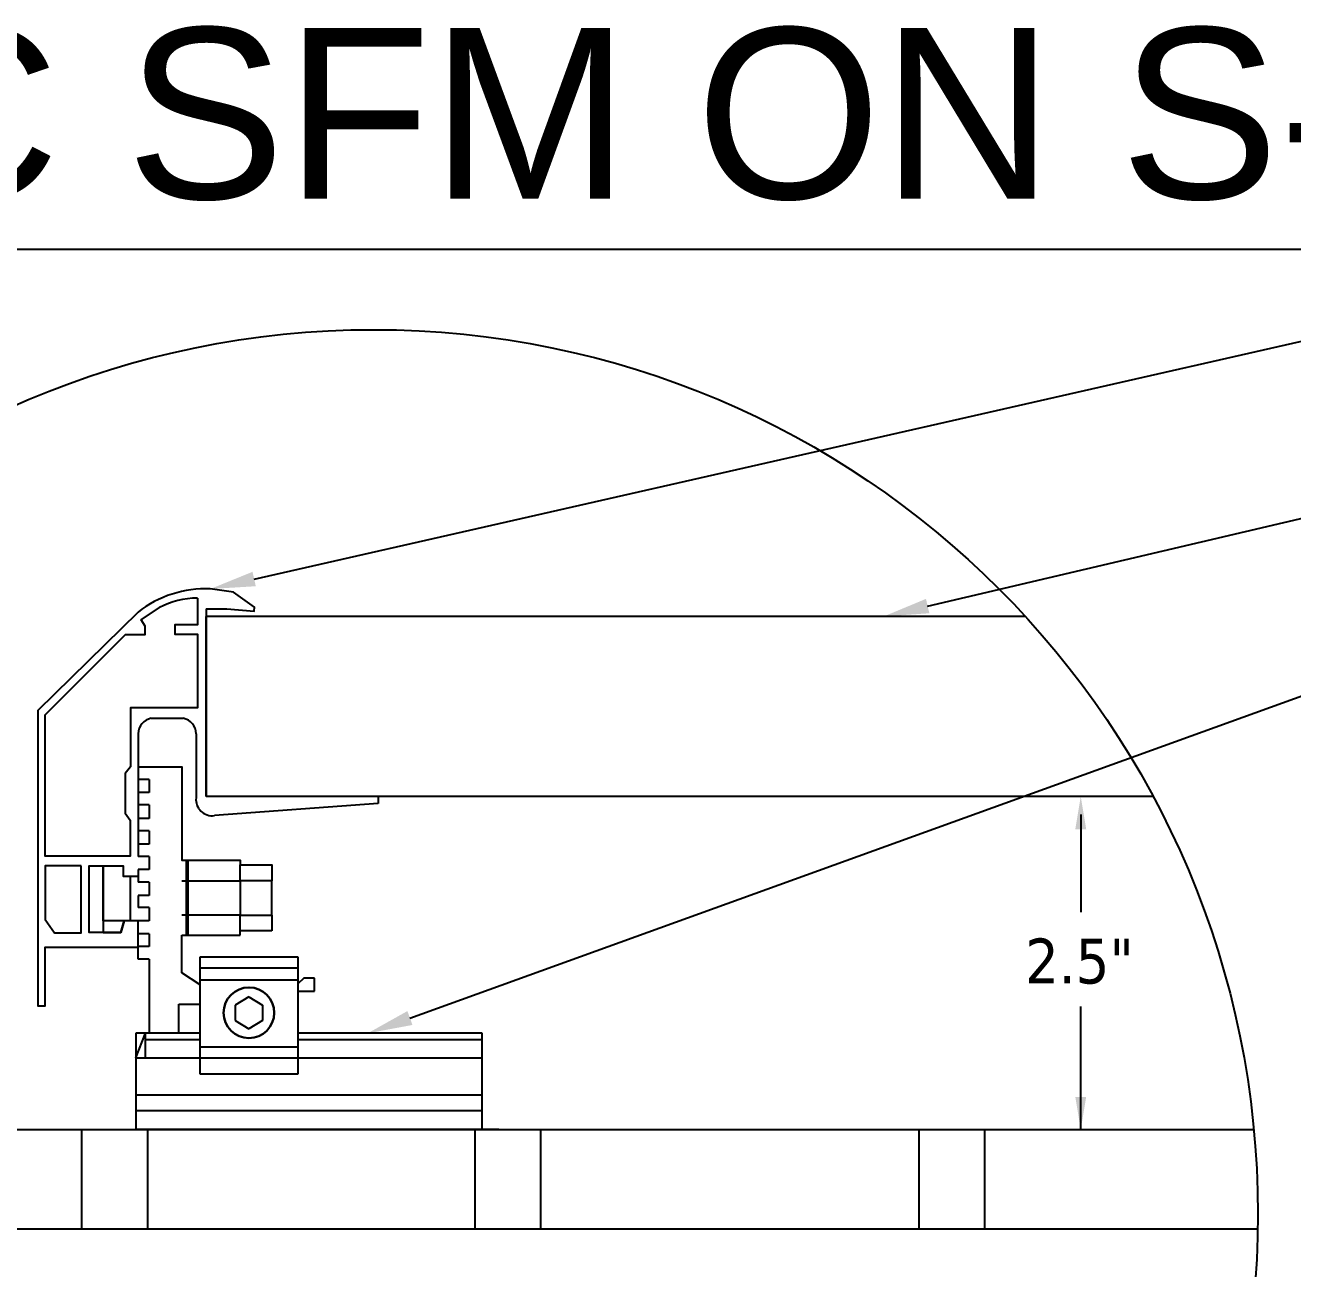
# Model space of a CAD drawing. Header units: inches. Extents: x 10 to 190, y 5 to 37.
# Drawn here: x 57.56 to 67.25, y 27.25 to 36.76 of the extents above; entities that cross this region are included whole.
import ezdxf
from ezdxf import colors
from ezdxf.entities.mleader import LeaderData, LeaderLine
from ezdxf.math import Vec2, Vec3

# ---------------------------------------------------------------- set-up
doc = ezdxf.new("R2010")
doc.units = ezdxf.units.IN
doc.header["$MEASUREMENT"] = 0
doc.styles.get("Standard").update_dxf_attribs({"font": 'arial.ttf'})
doc.styles.add('Tahoma', font='tahoma.ttf')

msp = doc.modelspace()

# ---------------------------------------------------------------- linework, layer by layer
for p, q in [((58.9452, 32.2962), (58.9452, 30.8601)), ((58.5247, 31.4586), (58.769, 31.4586)), ((58.4261, 31.3406), (58.4261, 30.4017)), ((58.8675, 31.3406), (58.8675, 30.8509)), ((58.5092, 30.9905), (58.4261, 30.9905)), ((58.5092, 30.9905), (58.5092, 30.8905)), ((58.5092, 30.8905), (58.4261, 30.8905)), ((60.2594, 30.8601), (60.2594, 30.8063)), ((58.5092, 30.7983), (58.4261, 30.7983)), ((58.5092, 30.7983), (58.5092, 30.693)), ((60.2594, 30.8063), (59.0086, 30.715)), ((65.6311, 30.7231), (65.6311, 29.977)), ((58.5092, 30.693), (58.4261, 30.693)), ((58.5092, 30.5992), (58.4261, 30.5992)), ((58.5092, 30.5992), (58.5092, 30.4978)), ((58.5092, 30.4978), (58.4261, 30.4978)), ((58.5092, 30.4017), (58.4261, 30.4017)), ((58.5092, 30.4017), (58.5092, 30.303)), ((58.3632, 30.2531), (58.4261, 30.2531)), ((58.4261, 30.303), (58.4261, 30.2066)), ((58.5092, 30.303), (58.4261, 30.303)), ((58.5092, 30.2066), (58.4261, 30.2066)), ((58.5092, 30.2066), (58.5092, 30.1052)), ((58.76, 30.2154), (59.2061, 30.2154)), ((59.2061, 30.2154), (59.2061, 29.9548)), ((59.4481, 29.9548), (59.4481, 30.2154)), ((58.4261, 30.1052), (58.4261, 30.0118)), ((58.5092, 30.1052), (58.4261, 30.1052)), ((58.5092, 30.0118), (58.4261, 30.0118)), ((58.5092, 30.0118), (58.5092, 29.9109)), ((59.2061, 29.9548), (58.76, 29.9548)), ((59.2061, 29.8019), (59.2061, 29.9548)), ((59.2061, 29.9548), (59.4481, 29.9548)), ((59.4481, 29.9548), (59.4481, 29.8344)), ((58.5092, 29.9109), (58.4261, 29.9109)), ((58.5092, 29.8113), (58.4261, 29.8113)), ((58.5092, 29.8113), (58.5092, 29.7152)), ((58.76, 29.8019), (59.2061, 29.8019)), ((58.76, 29.5128), (58.76, 29.8019)), ((59.4481, 29.8344), (59.2061, 29.8344)), ((58.5092, 29.7152), (58.4261, 29.7152)), ((58.4261, 29.6164), (58.4261, 29.71)), ((58.5092, 29.6164), (58.4261, 29.6164)), ((58.5092, 29.6164), (58.5092, 29.0507)), ((58.8987, 28.7382), (58.8987, 29.6364)), ((58.8987, 29.6364), (59.6457, 29.6364)), ((58.8987, 29.5524), (59.6457, 29.5524)), ((59.6457, 29.6364), (59.6457, 28.7382)), ((58.8987, 29.4225), (58.76, 29.5128)), ((58.8987, 29.4606), (59.6457, 29.4606)), ((59.6925, 29.4731), (59.6457, 29.428)), ((59.7732, 29.4731), (59.6925, 29.4731)), ((59.7732, 29.3724), (59.7732, 29.4731)), ((59.6457, 29.3724), (59.7732, 29.3724)), ((58.7365, 29.0507), (58.7365, 29.2725)), ((58.7365, 29.2725), (58.8987, 29.2725)), ((59.272, 29.3293), (59.1676, 29.2655)), ((59.1676, 29.2655), (59.1676, 29.1487)), ((59.272, 29.3293), (59.3763, 29.2655)), ((59.3763, 29.2655), (59.3763, 29.1487)), ((65.6311, 28.3147), (65.6311, 29.2545)), ((59.1676, 29.1487), (59.272, 29.086)), ((59.3763, 29.1487), (59.272, 29.086)), ((58.8987, 29.0507), (58.4078, 29.0507)), ((58.4078, 29.0507), (58.4078, 28.3147)), ((58.4078, 28.8644), (58.4809, 29.0507)), ((58.4809, 28.8644), (58.4809, 29.0507)), ((58.4809, 29.0042), (58.8987, 29.0042)), ((61.0539, 29.0507), (59.6457, 29.0507)), ((59.6457, 29.0042), (61.0539, 29.0042)), ((61.0539, 28.3147), (61.0539, 29.0507)), ((58.8987, 28.9482), (59.6457, 28.9482)), ((58.4078, 28.8644), (61.0539, 28.8644)), ((59.6457, 28.7382), (58.8987, 28.7382)), ((61.0539, 28.579), (58.4078, 28.579)), ((58.4078, 28.46), (61.0539, 28.46)), ((53.4943, 28.3147), (66.9542, 28.3147)), ((57.993, 28.3147), (57.993, 27.5549)), ((58.4959, 28.3147), (58.4959, 27.5549)), ((60.9981, 28.3147), (60.9981, 27.5549)), ((61.501, 28.3147), (61.501, 27.5549)), ((64.3926, 28.3147), (64.3926, 27.5549)), ((64.8955, 28.3147), (64.8955, 27.5549)), ((53.4643, 27.5549), (66.9842, 27.5549))]:
    msp.add_line(p, q)
at = {"color": 3}
msp.add_line((58.9452, 30.8601), (58.9452, 32.238), dxfattribs=at)
at = {"lineweight": 50}
msp.add_line((58.7989, 30.3737), (58.7989, 29.8019), dxfattribs=at)
at = {"lineweight": 30}
msp.add_line((58.4078, 28.3147), (61.1816, 28.3147), dxfattribs=at)
msp.add_lwpolyline([(50.8151, 35.0457), (80.1521, 35.0457), (80.1521, 5.2458), (50.8151, 5.2458)], close=True)
for points in [[(58.8776, 32.3765), (58.8776, 32.1743), (58.7056, 32.1743), (58.7056, 32.1027), (58.8799, 32.1027), (58.8799, 31.5375), (58.3652, 31.5375), (58.3652, 31.0876), (58.3261, 31.038), (58.3261, 30.7346), (58.365, 30.6801), (58.365, 30.406), (57.7144, 30.406), (57.7144, 31.4863), (58.3277, 32.0997), (58.4792, 32.0997), (58.4792, 32.1643), (58.4475, 32.2125), (58.5883, 32.3049)], [(58.9452, 32.2962), (59.1033, 32.2962), (59.3115, 32.2783), (59.3142, 32.3093), (59.1526, 32.4222), (58.9765, 32.4473)], [(58.4239, 32.2706), (57.6589, 31.5191), (57.6589, 29.2611), (57.714, 29.2611), (57.714, 29.71), (58.4261, 29.71), (58.4261, 29.9109), (58.1587, 29.9109), (58.1587, 29.8224), (58.2928, 29.8224), (58.3175, 29.9109), (58.2928, 29.8224), (58.0505, 29.8224), (58.0505, 30.3312), (58.1587, 30.3312), (58.1587, 29.9109), (58.1587, 30.3312), (58.311, 30.3312), (58.311, 30.2531), (58.3632, 30.2531), (58.3632, 29.9109)], [(58.4261, 31.0873), (58.76, 31.0873), (58.76, 30.3737), (59.2061, 30.3737), (59.2061, 30.3393), (59.4481, 30.3393), (59.4481, 30.2154), (59.2061, 30.2154), (59.2061, 30.3393)], [(57.9881, 30.3312), (57.7146, 30.3312), (57.7146, 29.92), (57.785, 29.8198), (57.9881, 29.8198), (57.9881, 30.3312)]]:
    msp.add_lwpolyline(points)
at = {"color": 3}
for points in [[(65.207, 32.238), (58.9452, 32.238)], [(66.1843, 30.8601), (58.9452, 30.8601)]]:
    msp.add_lwpolyline(points, dxfattribs=at)
msp.add_circle((60.2243, 27.6684), 6.7609)
at = {"lineweight": 30}
msp.add_circle((59.272, 29.2076), 0.1935, dxfattribs=at)
for centre, radius, start, end in [((58.9389, 31.6122), 0.8359, 87.4259, 128.03123), ((58.8641, 31.8102), 0.5664, 88.63223, 119.13948), ((58.5448, 31.3416), 0.1186, 99.74924, 180.51391), ((58.7489, 31.3416), 0.1186, 359.48609, 80.25076), ((58.9914, 30.8383), 0.1246, 174.19871, 277.89662)]:
    msp.add_arc(centre, radius, start, end)
for points in [[(65.5895, 30.6101), (65.6728, 30.6101), (65.6311, 30.8601)], [(65.5895, 28.5647), (65.6728, 28.5647), (65.6311, 28.3147)]]:
    msp.add_solid(points)

# ---------------------------------------------------------------- texts
at = {"insert": (50.8322, 36.7365), "char_height": 1.305799, "attachment_point": 1}
msp.add_mtext_dynamic_manual_height_columns('UNIRAC SFM ON S-TILE', width=50.805796, gutter_width=1, heights=[0], dxfattribs=at)
at = {"insert": (65.6043, 29.7753), "char_height": 0.34375, "attachment_point": 1, "style": 'Tahoma'}
msp.add_mtext('\\A1;\\pi-0.39881;2.5"', dxfattribs=at)

# ---------------------------------------------------------------- leaders
ml = msp.add_multileader_mtext('Standard')
ml.set_content('SFM TRIMRAIL', color=256, style='Tahoma')
ml.set_leader_properties()
ml.build(insert=Vec2(0, 0))
ml.multileader.update_dxf_attribs({"dogleg_length": 0.36, "arrow_head_size": 0.3438, "scale": 4})
ctx = ml.context
ctx.base_point, ctx.scale, ctx.char_height, ctx.arrow_head_size, ctx.landing_gap_size, ctx.plane_origin = Vec3(69.7479, 34.4428), 4, 0.34375, 0.3438, 0.495, Vec3(65.0502, 29.9461)
notes = []
notes.append((ctx, [(0, (1, 1, 0), (67.7679, 34.4428), (1, 0), 1.98, [(0, [(58.9765, 32.4473)], 0, [])])]))
ctx.mtext.insert, ctx.mtext.flow_direction = Vec3(70.2429, 34.6178), 5
ml = msp.add_multileader_mtext('Standard')
ml.set_content('PV MODULE', color=256, style='Tahoma')
ml.set_leader_properties()
ml.build(insert=Vec2(0, 0))
ml.multileader.update_dxf_attribs({"dogleg_length": 0.36, "arrow_head_size": 0.3438, "scale": 4})
ctx = ml.context
ctx.base_point, ctx.scale, ctx.char_height, ctx.arrow_head_size, ctx.landing_gap_size, ctx.plane_origin = Vec3(69.7519, 33.0945), 4, 0.34375, 0.3438, 0.495, Vec3(65.8211, 32.84)
notes.append((ctx, [(0, (1, 1, 0), (67.7719, 33.0945), (1, 0), 1.98, [(0, [(64.1261, 32.238)], 0, [])])]))
ctx.mtext.insert, ctx.mtext.width, ctx.mtext.flow_direction = Vec3(70.2469, 33.2699), 6.799278, 5
ml = msp.add_multileader_mtext('Standard')
ml.set_content('SFM SLIDER AND TRIMRAIL ROOF ATTACHMENT', color=256, style='Tahoma')
ml.set_leader_properties()
ml.build(insert=Vec2(0, 0))
ml.multileader.update_dxf_attribs({"dogleg_length": 0.36, "arrow_head_size": 0.3438, "scale": 4})
ctx = ml.context
ctx.base_point, ctx.scale, ctx.char_height, ctx.arrow_head_size, ctx.landing_gap_size, ctx.plane_origin = Vec3(69.7519, 31.7946), 4, 0.34375, 0.3438, 0.495, Vec3(65.8211, 31.5402)
notes.append((ctx, [(0, (1, 1, 0), (67.7719, 31.7946), (1, 0), 1.98, [(0, [(60.1794, 29.0507)], 0, [])])]))
ctx.mtext.insert, ctx.mtext.width, ctx.mtext.flow_direction = Vec3(70.2469, 31.9701), 6.799278, 5
ml = msp.add_multileader_mtext('Standard')
ml.set_content('ROOF DECK / MEMBRANE', color=256, style='Tahoma')
ml.set_leader_properties()
ml.build(insert=Vec2(0, 0))
ml.multileader.update_dxf_attribs({"dogleg_length": 0.36, "arrow_head_size": 0.3438, "scale": 4})
ctx = ml.context
ctx.base_point, ctx.scale, ctx.char_height, ctx.arrow_head_size, ctx.landing_gap_size, ctx.plane_origin = Vec3(28.9411, 28.699), 4, 0.34375, 0.3438, 0.495, Vec3(25.0149, 20.4678)
notes.append((ctx, [(0, (1, 1, 0), (27.4957, 28.699), (1, 0), 1.4454, [(0, [(24.9682, 27.4184)], 0, [])])]))
ctx.mtext.insert, ctx.mtext.width, ctx.mtext.flow_direction = Vec3(29.4361, 28.9083), 8.692227, 5
for ctx, leaders in notes:
    for number, flags, end, landing, length, lines in leaders:
        leader = LeaderData()
        leader.index, (leader.has_last_leader_line, leader.has_dogleg_vector, leader.attachment_direction) = number, flags
        leader.last_leader_point, leader.dogleg_vector, leader.dogleg_length = Vec3(end), Vec3(landing), length
        for number, points, colour, breaks in lines:
            line = LeaderLine()
            line.index, line.vertices, line.color, line.breaks = number, Vec3.list(points), colors.encode_raw_color(colour), breaks
            leader.lines.append(line)
        ctx.leaders.append(leader)

doc.saveas('drawing.dxf')
